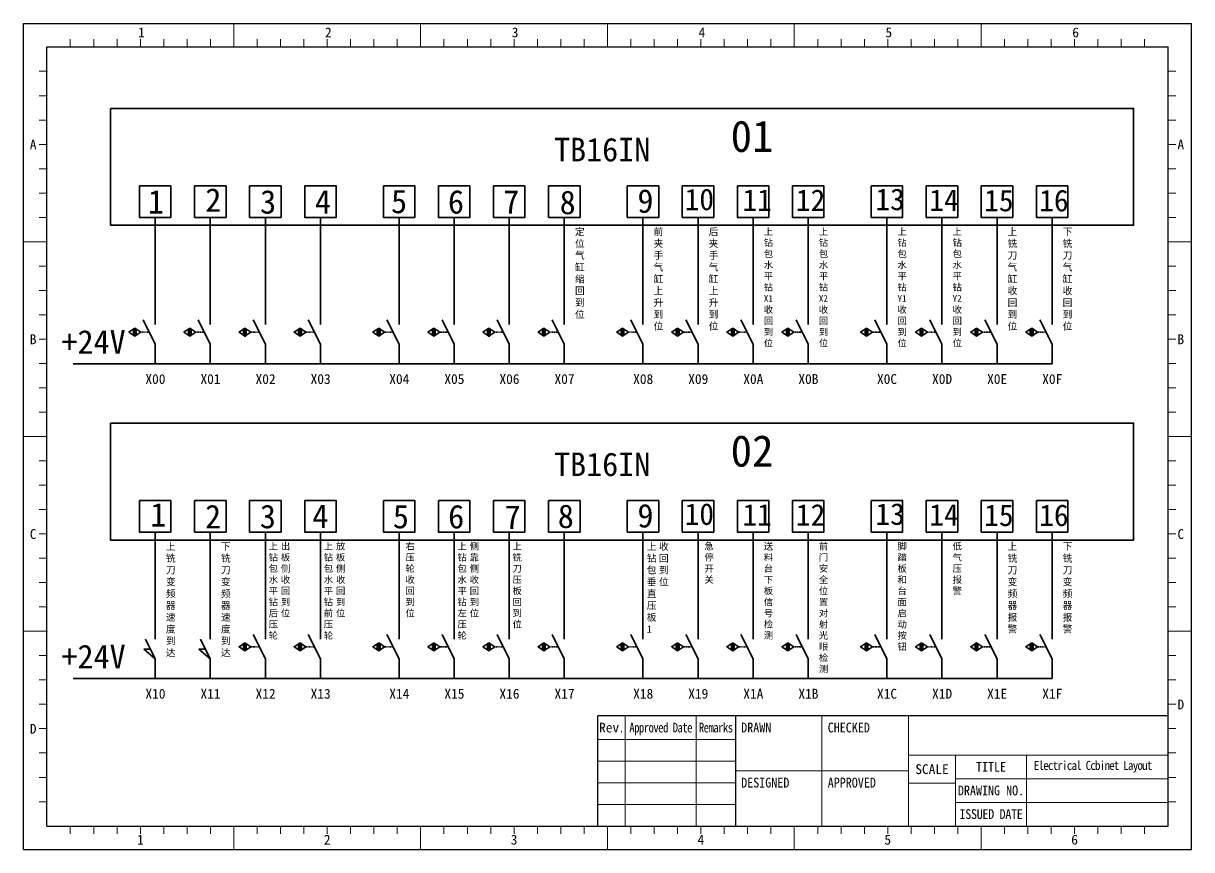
# Model space of a CAD drawing. Header units: millimetres. Extents: x 26 to 3546, y -73 to 3113.
# Drawn here: x 3246.4 to 3543.4, y 1305.8 to 1515.8 of the extents above; entities that cross this region are included whole.
import ezdxf

# ---------------------------------------------------------------- set-up
doc = ezdxf.new("R2010")
doc.units = ezdxf.units.MM
doc.header["$PDSIZE"] = -5
doc.linetypes.add('DOT2', pattern=[0.125, 0, -0.125])
doc.layers.get('0').update_dxf_attribs({"lineweight": 35})
doc.layers.add('图框', color=7, linetype='Continuous', lineweight=30)
doc.layers.add('细实线层', color=7, linetype='Continuous', lineweight=18)
doc.styles.add('GG', font='')
doc.styles.add('SLDTEXTSTYLE0', font='', dxfattribs={"width": 0.7})
doc.styles.add('样式 1', font='')
doc.styles.get('GG').set_extended_font_data('宋体')
doc.styles.get('SLDTEXTSTYLE0').set_extended_font_data('宋体')
doc.styles.get('样式 1').set_extended_font_data('宋体')

msp = doc.modelspace()

# ---------------------------------------------------------------- linework, layer by layer
at = {"color": 0}
for p, q in [((3279.89, 1466.47), (3279.89, 1439.24)), ((3293.89, 1466.47), (3293.89, 1439.24)), ((3307.89, 1466.47), (3307.89, 1439.24)), ((3321.89, 1466.47), (3321.89, 1439.24)), ((3341.89, 1466.47), (3341.89, 1439.24)), ((3355.89, 1466.47), (3355.89, 1439.24)), ((3369.89, 1466.47), (3369.89, 1439.24)), ((3383.89, 1466.47), (3383.89, 1439.24)), ((3403.89, 1466.47), (3403.89, 1439.24)), ((3417.89, 1466.47), (3417.89, 1439.24)), ((3431.89, 1466.47), (3431.89, 1439.24)), ((3445.89, 1466.47), (3445.89, 1439.24)), ((3465.89, 1466.47), (3465.89, 1439.24)), ((3479.89, 1466.47), (3479.89, 1439.24)), ((3493.89, 1466.47), (3493.89, 1439.24)), ((3507.89, 1466.47), (3507.89, 1439.24)), ((3274.35, 1438.09), (3274.35, 1436.56)), ((3274.7, 1437.32), (3274.7, 1438.32)), ((3275.05, 1438.09), (3275.05, 1436.56)), ((3279.89, 1434.24), (3276.8, 1440.42)), ((3288.35, 1438.09), (3288.35, 1436.56)), ((3288.7, 1437.32), (3288.7, 1438.32)), ((3289.05, 1438.09), (3289.05, 1436.56)), ((3293.89, 1434.24), (3290.8, 1440.42)), ((3302.35, 1438.09), (3302.35, 1436.56)), ((3302.7, 1437.32), (3302.7, 1438.32)), ((3303.05, 1438.09), (3303.05, 1436.56)), ((3307.89, 1434.24), (3304.8, 1440.42)), ((3316.35, 1438.09), (3316.35, 1436.56)), ((3316.7, 1437.32), (3316.7, 1438.32)), ((3317.05, 1438.09), (3317.05, 1436.56)), ((3321.89, 1434.24), (3318.8, 1440.42)), ((3336.35, 1438.09), (3336.35, 1436.56)), ((3336.7, 1437.32), (3336.7, 1438.32)), ((3337.05, 1438.09), (3337.05, 1436.56)), ((3341.89, 1434.24), (3338.8, 1440.42)), ((3350.35, 1438.09), (3350.35, 1436.56)), ((3350.7, 1437.32), (3350.7, 1438.32)), ((3351.05, 1438.09), (3351.05, 1436.56)), ((3355.89, 1434.24), (3352.8, 1440.42)), ((3364.35, 1438.09), (3364.35, 1436.56)), ((3364.7, 1437.32), (3364.7, 1438.32)), ((3365.05, 1438.09), (3365.05, 1436.56)), ((3369.89, 1434.24), (3366.8, 1440.42)), ((3378.35, 1438.09), (3378.35, 1436.56)), ((3378.7, 1437.32), (3378.7, 1438.32)), ((3379.05, 1438.09), (3379.05, 1436.56)), ((3383.89, 1434.24), (3380.8, 1440.42)), ((3398.35, 1438.09), (3398.35, 1436.56)), ((3398.7, 1437.32), (3398.7, 1438.32)), ((3399.05, 1438.09), (3399.05, 1436.56)), ((3403.89, 1434.24), (3400.8, 1440.42)), ((3412.35, 1438.09), (3412.35, 1436.56)), ((3412.7, 1437.32), (3412.7, 1438.32)), ((3413.05, 1438.09), (3413.05, 1436.56)), ((3417.89, 1434.24), (3414.8, 1440.42)), ((3426.35, 1438.09), (3426.35, 1436.56)), ((3426.7, 1437.32), (3426.7, 1438.32)), ((3427.05, 1438.09), (3427.05, 1436.56)), ((3431.89, 1434.24), (3428.8, 1440.42)), ((3440.35, 1438.09), (3440.35, 1436.56)), ((3440.7, 1437.32), (3440.7, 1438.32)), ((3441.05, 1438.09), (3441.05, 1436.56)), ((3445.89, 1434.24), (3442.8, 1440.42)), ((3460.35, 1438.09), (3460.35, 1436.56)), ((3460.7, 1437.32), (3460.7, 1438.32)), ((3461.05, 1438.09), (3461.05, 1436.56)), ((3465.89, 1434.24), (3462.8, 1440.42)), ((3474.35, 1438.09), (3474.35, 1436.56)), ((3474.7, 1437.32), (3474.7, 1438.32)), ((3475.05, 1438.09), (3475.05, 1436.56)), ((3479.89, 1434.24), (3476.8, 1440.42)), ((3488.35, 1438.09), (3488.35, 1436.56)), ((3488.7, 1437.32), (3488.7, 1438.32)), ((3489.05, 1438.09), (3489.05, 1436.56)), ((3493.89, 1434.24), (3490.8, 1440.42)), ((3502.35, 1438.09), (3502.35, 1436.56)), ((3502.7, 1437.32), (3502.7, 1438.32)), ((3503.05, 1438.09), (3503.05, 1436.56)), ((3507.89, 1434.24), (3504.8, 1440.42)), ((3274.7, 1437.32), (3274.7, 1436.32)), ((3288.7, 1437.32), (3288.7, 1436.32)), ((3302.7, 1437.32), (3302.7, 1436.32)), ((3302.76, 1436.09), (3302.76, 1437.09)), ((3316.7, 1437.32), (3316.7, 1436.32)), ((3336.7, 1437.32), (3336.7, 1436.32)), ((3350.7, 1437.32), (3350.7, 1436.32)), ((3364.7, 1437.32), (3364.7, 1436.32)), ((3364.76, 1436.09), (3364.76, 1437.09)), ((3378.7, 1437.32), (3378.7, 1436.32)), ((3398.7, 1437.32), (3398.7, 1436.32)), ((3412.7, 1437.32), (3412.7, 1436.32)), ((3426.7, 1437.32), (3426.7, 1436.32)), ((3440.7, 1437.32), (3440.7, 1436.32)), ((3460.7, 1437.32), (3460.7, 1436.32)), ((3474.7, 1437.32), (3474.7, 1436.32)), ((3488.7, 1437.32), (3488.7, 1436.32)), ((3502.7, 1437.32), (3502.7, 1436.32)), ((3279.89, 1434.24), (3279.89, 1429.24)), ((3293.89, 1434.24), (3293.89, 1429.24)), ((3307.89, 1434.24), (3307.89, 1429.24)), ((3321.89, 1434.24), (3321.89, 1429.24)), ((3341.89, 1434.24), (3341.89, 1429.24)), ((3355.89, 1434.24), (3355.89, 1429.24)), ((3369.89, 1434.24), (3369.89, 1429.24)), ((3383.89, 1434.24), (3383.89, 1429.24)), ((3403.89, 1434.24), (3403.89, 1429.24)), ((3417.89, 1434.24), (3417.89, 1429.24)), ((3431.89, 1434.24), (3431.89, 1429.24)), ((3445.89, 1434.24), (3445.89, 1429.24)), ((3465.89, 1434.24), (3465.89, 1429.24)), ((3479.89, 1434.24), (3479.89, 1429.24)), ((3493.89, 1434.24), (3493.89, 1429.24)), ((3507.89, 1434.24), (3507.89, 1429.24)), ((3507.89, 1429.24), (3259.03, 1429.24)), ((3279.89, 1386.48), (3279.89, 1359.26)), ((3293.89, 1386.48), (3293.89, 1359.26)), ((3307.89, 1386.48), (3307.89, 1359.26)), ((3321.89, 1386.48), (3321.89, 1359.26)), ((3341.89, 1386.48), (3341.89, 1359.26)), ((3355.89, 1386.48), (3355.89, 1359.26)), ((3369.89, 1386.48), (3369.89, 1359.26)), ((3383.89, 1386.48), (3383.89, 1359.26)), ((3403.89, 1386.48), (3403.89, 1359.26)), ((3417.89, 1386.48), (3417.89, 1359.26)), ((3431.89, 1386.48), (3431.89, 1359.26)), ((3445.89, 1386.48), (3445.89, 1359.26)), ((3465.89, 1386.48), (3465.89, 1359.26)), ((3479.89, 1386.48), (3479.89, 1359.26)), ((3493.89, 1386.48), (3493.89, 1359.26)), ((3507.89, 1386.48), (3507.89, 1359.26)), ((3307.89, 1354.26), (3304.8, 1360.44)), ((3321.89, 1354.26), (3318.8, 1360.44)), ((3341.89, 1354.26), (3338.8, 1360.44)), ((3355.89, 1354.26), (3352.8, 1360.44)), ((3369.89, 1354.26), (3366.8, 1360.44)), ((3383.89, 1354.26), (3380.8, 1360.44)), ((3403.89, 1354.26), (3400.8, 1360.44)), ((3417.89, 1354.26), (3414.8, 1360.44)), ((3431.89, 1354.26), (3428.8, 1360.44)), ((3445.89, 1354.26), (3442.8, 1360.44)), ((3465.89, 1354.26), (3462.8, 1360.44)), ((3479.89, 1354.26), (3476.8, 1360.44)), ((3493.89, 1354.26), (3490.8, 1360.44)), ((3507.89, 1354.26), (3504.8, 1360.44)), ((3279.89, 1354.26), (3277.39, 1359.26)), ((3293.89, 1354.26), (3291.39, 1359.26)), ((3302.35, 1358.11), (3302.35, 1356.57)), ((3302.7, 1357.34), (3302.7, 1358.34)), ((3302.7, 1357.34), (3302.7, 1356.34)), ((3303.05, 1358.11), (3303.05, 1356.57)), ((3316.35, 1358.11), (3316.35, 1356.57)), ((3316.7, 1357.34), (3316.7, 1358.34)), ((3316.7, 1357.34), (3316.7, 1356.34)), ((3317.05, 1358.11), (3317.05, 1356.57)), ((3336.35, 1358.11), (3336.35, 1356.57)), ((3336.7, 1357.34), (3336.7, 1358.34)), ((3336.7, 1357.34), (3336.7, 1356.34)), ((3337.05, 1358.11), (3337.05, 1356.57)), ((3350.35, 1358.11), (3350.35, 1356.57)), ((3350.7, 1357.34), (3350.7, 1358.34)), ((3350.7, 1357.34), (3350.7, 1356.34)), ((3351.05, 1358.11), (3351.05, 1356.57)), ((3364.35, 1358.11), (3364.35, 1356.57)), ((3364.7, 1357.34), (3364.7, 1358.34)), ((3364.7, 1357.34), (3364.7, 1356.34)), ((3365.05, 1358.11), (3365.05, 1356.57)), ((3378.35, 1358.11), (3378.35, 1356.57)), ((3378.7, 1357.34), (3378.7, 1358.34)), ((3378.7, 1357.34), (3378.7, 1356.34)), ((3379.05, 1358.11), (3379.05, 1356.57)), ((3398.35, 1358.11), (3398.35, 1356.57)), ((3398.7, 1357.34), (3398.7, 1358.34)), ((3398.7, 1357.34), (3398.7, 1356.34)), ((3399.05, 1358.11), (3399.05, 1356.57)), ((3412.35, 1358.11), (3412.35, 1356.57)), ((3412.7, 1357.34), (3412.7, 1358.34)), ((3412.7, 1357.34), (3412.7, 1356.34)), ((3413.05, 1358.11), (3413.05, 1356.57)), ((3426.35, 1358.11), (3426.35, 1356.57)), ((3426.7, 1357.34), (3426.7, 1358.34)), ((3426.7, 1357.34), (3426.7, 1356.34)), ((3427.05, 1358.11), (3427.05, 1356.57)), ((3440.35, 1358.11), (3440.35, 1356.57)), ((3440.7, 1357.34), (3440.7, 1358.34)), ((3440.7, 1357.34), (3440.7, 1356.34)), ((3441.05, 1358.11), (3441.05, 1356.57)), ((3460.35, 1358.11), (3460.35, 1356.57)), ((3460.7, 1357.34), (3460.7, 1358.34)), ((3460.7, 1357.34), (3460.7, 1356.34)), ((3461.05, 1358.11), (3461.05, 1356.57)), ((3474.35, 1358.11), (3474.35, 1356.57)), ((3474.7, 1357.34), (3474.7, 1358.34)), ((3474.7, 1357.34), (3474.7, 1356.34)), ((3475.05, 1358.11), (3475.05, 1356.57)), ((3488.35, 1358.11), (3488.35, 1356.57)), ((3488.7, 1357.34), (3488.7, 1358.34)), ((3488.7, 1357.34), (3488.7, 1356.34)), ((3489.05, 1358.11), (3489.05, 1356.57)), ((3502.35, 1358.11), (3502.35, 1356.57)), ((3502.7, 1357.34), (3502.7, 1358.34)), ((3502.7, 1357.34), (3502.7, 1356.34)), ((3503.05, 1358.11), (3503.05, 1356.57)), ((3278.64, 1356.76), (3277, 1356.76)), ((3277, 1356.76), (3279.89, 1354.26)), ((3292.64, 1356.76), (3291, 1356.76)), ((3291, 1356.76), (3293.89, 1354.26)), ((3279.89, 1354.26), (3279.89, 1349.26)), ((3293.89, 1354.26), (3293.89, 1349.26)), ((3307.89, 1354.26), (3307.89, 1349.26)), ((3321.89, 1354.26), (3321.89, 1349.26)), ((3341.89, 1354.26), (3341.89, 1349.26)), ((3355.89, 1354.26), (3355.89, 1349.26)), ((3369.89, 1354.26), (3369.89, 1349.26)), ((3383.89, 1354.26), (3383.89, 1349.26)), ((3403.89, 1354.26), (3403.89, 1349.26)), ((3417.89, 1354.26), (3417.89, 1349.26)), ((3431.89, 1354.26), (3431.89, 1349.26)), ((3445.89, 1354.26), (3445.89, 1349.26)), ((3465.89, 1354.26), (3465.89, 1349.26)), ((3479.89, 1354.26), (3479.89, 1349.26)), ((3493.89, 1354.26), (3493.89, 1349.26)), ((3507.89, 1354.26), (3507.89, 1349.26)), ((3507.89, 1349.26), (3259.03, 1349.26))]:
    msp.add_line(p, q, dxfattribs=at)
at = {"color": 0, "linetype": 'DOT2'}
for p, q in [((3278.35, 1437.33), (3276.2, 1437.32)), ((3292.35, 1437.33), (3290.2, 1437.32)), ((3306.35, 1437.33), (3304.2, 1437.32)), ((3320.35, 1437.33), (3318.2, 1437.32)), ((3340.35, 1437.33), (3338.2, 1437.32)), ((3354.35, 1437.33), (3352.2, 1437.32)), ((3368.35, 1437.33), (3366.2, 1437.32)), ((3382.35, 1437.33), (3380.2, 1437.32)), ((3402.35, 1437.33), (3400.2, 1437.32)), ((3416.35, 1437.33), (3414.2, 1437.32)), ((3430.35, 1437.33), (3428.2, 1437.32)), ((3444.35, 1437.33), (3442.2, 1437.32)), ((3464.34, 1437.33), (3462.2, 1437.32)), ((3478.34, 1437.33), (3476.2, 1437.32)), ((3492.34, 1437.33), (3490.2, 1437.32)), ((3506.34, 1437.33), (3504.2, 1437.32)), ((3306.35, 1357.35), (3304.2, 1357.34)), ((3320.35, 1357.35), (3318.2, 1357.34)), ((3340.35, 1357.35), (3338.2, 1357.34)), ((3354.35, 1357.35), (3352.2, 1357.34)), ((3368.35, 1357.35), (3366.2, 1357.34)), ((3382.35, 1357.35), (3380.2, 1357.34)), ((3402.35, 1357.35), (3400.2, 1357.34)), ((3416.35, 1357.35), (3414.2, 1357.34)), ((3430.35, 1357.35), (3428.2, 1357.34)), ((3444.35, 1357.35), (3442.2, 1357.34)), ((3464.34, 1357.35), (3462.2, 1357.34)), ((3478.34, 1357.35), (3476.2, 1357.34)), ((3492.34, 1357.35), (3490.2, 1357.34)), ((3506.34, 1357.35), (3504.2, 1357.34))]:
    msp.add_line(p, q, dxfattribs=at)
at = {"color": 0}
for points in [[(3268.54, 1494.16), (3528.63, 1494.16), (3528.63, 1464.46), (3268.54, 1464.46)], [(3275.89, 1474.47), (3283.89, 1474.47), (3283.89, 1466.47), (3275.89, 1466.47)], [(3289.89, 1474.47), (3297.89, 1474.47), (3297.89, 1466.47), (3289.89, 1466.47)], [(3303.89, 1474.47), (3311.89, 1474.47), (3311.89, 1466.47), (3303.89, 1466.47)], [(3317.89, 1474.47), (3325.89, 1474.47), (3325.89, 1466.47), (3317.89, 1466.47)], [(3337.89, 1474.47), (3345.89, 1474.47), (3345.89, 1466.47), (3337.89, 1466.47)], [(3351.89, 1474.47), (3359.89, 1474.47), (3359.89, 1466.47), (3351.89, 1466.47)], [(3365.89, 1474.47), (3373.89, 1474.47), (3373.89, 1466.47), (3365.89, 1466.47)], [(3379.89, 1474.47), (3387.89, 1474.47), (3387.89, 1466.47), (3379.89, 1466.47)], [(3399.89, 1474.47), (3407.89, 1474.47), (3407.89, 1466.47), (3399.89, 1466.47)], [(3413.89, 1474.47), (3421.89, 1474.47), (3421.89, 1466.47), (3413.89, 1466.47)], [(3427.89, 1474.47), (3435.89, 1474.47), (3435.89, 1466.47), (3427.89, 1466.47)], [(3441.89, 1474.47), (3449.89, 1474.47), (3449.89, 1466.47), (3441.89, 1466.47)], [(3461.89, 1474.47), (3469.89, 1474.47), (3469.89, 1466.47), (3461.89, 1466.47)], [(3475.89, 1474.47), (3483.89, 1474.47), (3483.89, 1466.47), (3475.89, 1466.47)], [(3489.89, 1474.47), (3497.89, 1474.47), (3497.89, 1466.47), (3489.89, 1466.47)], [(3503.89, 1474.47), (3511.89, 1474.47), (3511.89, 1466.47), (3503.89, 1466.47)], [(3268.54, 1414.18), (3528.63, 1414.18), (3528.63, 1384.48), (3268.54, 1384.48)], [(3275.89, 1394.48), (3283.89, 1394.48), (3283.89, 1386.48), (3275.89, 1386.48)], [(3289.89, 1394.48), (3297.89, 1394.48), (3297.89, 1386.48), (3289.89, 1386.48)], [(3303.89, 1394.48), (3311.89, 1394.48), (3311.89, 1386.48), (3303.89, 1386.48)], [(3317.89, 1394.48), (3325.89, 1394.48), (3325.89, 1386.48), (3317.89, 1386.48)], [(3337.89, 1394.48), (3345.89, 1394.48), (3345.89, 1386.48), (3337.89, 1386.48)], [(3351.89, 1394.48), (3359.89, 1394.48), (3359.89, 1386.48), (3351.89, 1386.48)], [(3365.89, 1394.48), (3373.89, 1394.48), (3373.89, 1386.48), (3365.89, 1386.48)], [(3379.89, 1394.48), (3387.89, 1394.48), (3387.89, 1386.48), (3379.89, 1386.48)], [(3399.89, 1394.48), (3407.89, 1394.48), (3407.89, 1386.48), (3399.89, 1386.48)], [(3413.89, 1394.48), (3421.89, 1394.48), (3421.89, 1386.48), (3413.89, 1386.48)], [(3427.89, 1394.48), (3435.89, 1394.48), (3435.89, 1386.48), (3427.89, 1386.48)], [(3441.89, 1394.48), (3449.89, 1394.48), (3449.89, 1386.48), (3441.89, 1386.48)], [(3461.89, 1394.48), (3469.89, 1394.48), (3469.89, 1386.48), (3461.89, 1386.48)], [(3475.89, 1394.48), (3483.89, 1394.48), (3483.89, 1386.48), (3475.89, 1386.48)], [(3489.89, 1394.48), (3497.89, 1394.48), (3497.89, 1386.48), (3489.89, 1386.48)], [(3503.89, 1394.48), (3511.89, 1394.48), (3511.89, 1386.48), (3503.89, 1386.48)]]:
    msp.add_lwpolyline(points, close=True, dxfattribs=at)
for points in [[(3274.7, 1438.32), (3273.2, 1437.32), (3274.7, 1436.32), (3276.2, 1437.32), (3274.7, 1438.32)], [(3288.7, 1438.32), (3287.2, 1437.32), (3288.7, 1436.32), (3290.2, 1437.32), (3288.7, 1438.32)], [(3302.7, 1438.32), (3301.2, 1437.32), (3302.7, 1436.32), (3304.2, 1437.32), (3302.7, 1438.32)], [(3316.7, 1438.32), (3315.2, 1437.32), (3316.7, 1436.32), (3318.2, 1437.32), (3316.7, 1438.32)], [(3336.7, 1438.32), (3335.2, 1437.32), (3336.7, 1436.32), (3338.2, 1437.32), (3336.7, 1438.32)], [(3350.7, 1438.32), (3349.2, 1437.32), (3350.7, 1436.32), (3352.2, 1437.32), (3350.7, 1438.32)], [(3364.7, 1438.32), (3363.2, 1437.32), (3364.7, 1436.32), (3366.2, 1437.32), (3364.7, 1438.32)], [(3378.7, 1438.32), (3377.2, 1437.32), (3378.7, 1436.32), (3380.2, 1437.32), (3378.7, 1438.32)], [(3398.7, 1438.32), (3397.2, 1437.32), (3398.7, 1436.32), (3400.2, 1437.32), (3398.7, 1438.32)], [(3412.7, 1438.32), (3411.2, 1437.32), (3412.7, 1436.32), (3414.2, 1437.32), (3412.7, 1438.32)], [(3426.7, 1438.32), (3425.2, 1437.32), (3426.7, 1436.32), (3428.2, 1437.32), (3426.7, 1438.32)], [(3440.7, 1438.32), (3439.2, 1437.32), (3440.7, 1436.32), (3442.2, 1437.32), (3440.7, 1438.32)], [(3460.7, 1438.32), (3459.2, 1437.32), (3460.7, 1436.32), (3462.2, 1437.32), (3460.7, 1438.32)], [(3474.7, 1438.32), (3473.2, 1437.32), (3474.7, 1436.32), (3476.2, 1437.32), (3474.7, 1438.32)], [(3488.7, 1438.32), (3487.2, 1437.32), (3488.7, 1436.32), (3490.2, 1437.32), (3488.7, 1438.32)], [(3502.7, 1438.32), (3501.2, 1437.32), (3502.7, 1436.32), (3504.2, 1437.32), (3502.7, 1438.32)], [(3302.7, 1358.34), (3301.2, 1357.34), (3302.7, 1356.34), (3304.2, 1357.34), (3302.7, 1358.34)], [(3316.7, 1358.34), (3315.2, 1357.34), (3316.7, 1356.34), (3318.2, 1357.34), (3316.7, 1358.34)], [(3336.7, 1358.34), (3335.2, 1357.34), (3336.7, 1356.34), (3338.2, 1357.34), (3336.7, 1358.34)], [(3350.7, 1358.34), (3349.2, 1357.34), (3350.7, 1356.34), (3352.2, 1357.34), (3350.7, 1358.34)], [(3364.7, 1358.34), (3363.2, 1357.34), (3364.7, 1356.34), (3366.2, 1357.34), (3364.7, 1358.34)], [(3378.7, 1358.34), (3377.2, 1357.34), (3378.7, 1356.34), (3380.2, 1357.34), (3378.7, 1358.34)], [(3398.7, 1358.34), (3397.2, 1357.34), (3398.7, 1356.34), (3400.2, 1357.34), (3398.7, 1358.34)], [(3412.7, 1358.34), (3411.2, 1357.34), (3412.7, 1356.34), (3414.2, 1357.34), (3412.7, 1358.34)], [(3426.7, 1358.34), (3425.2, 1357.34), (3426.7, 1356.34), (3428.2, 1357.34), (3426.7, 1358.34)], [(3440.7, 1358.34), (3439.2, 1357.34), (3440.7, 1356.34), (3442.2, 1357.34), (3440.7, 1358.34)], [(3460.7, 1358.34), (3459.2, 1357.34), (3460.7, 1356.34), (3462.2, 1357.34), (3460.7, 1358.34)], [(3474.7, 1358.34), (3473.2, 1357.34), (3474.7, 1356.34), (3476.2, 1357.34), (3474.7, 1358.34)], [(3488.7, 1358.34), (3487.2, 1357.34), (3488.7, 1356.34), (3490.2, 1357.34), (3488.7, 1358.34)], [(3502.7, 1358.34), (3501.2, 1357.34), (3502.7, 1356.34), (3504.2, 1357.34), (3502.7, 1358.34)]]:
    msp.add_lwpolyline(points, dxfattribs=at)
at = {"layer": '图框', "color": 0}
for p, q in [((3246.37, 1305.79), (3246.37, 1515.79)), ((3246.37, 1515.79), (3543.37, 1515.79)), ((3543.36, 1305.79), (3543.36, 1515.79)), ((3543.37, 1305.79), (3543.37, 1515.79)), ((3252.37, 1311.79), (3252.37, 1509.79)), ((3252.37, 1509.79), (3537.36, 1509.79)), ((3537.37, 1311.79), (3537.36, 1509.79)), ((3537.36, 1311.79), (3537.36, 1509.79)), ((3537.37, 1339.79), (3392.37, 1339.79)), ((3392.37, 1311.79), (3392.37, 1339.79)), ((3427.37, 1339.79), (3427.37, 1311.79)), ((3252.37, 1311.79), (3537.37, 1311.79)), ((3246.37, 1305.79), (3543.37, 1305.79))]:
    msp.add_line(p, q, dxfattribs=at)
at = {"layer": '图框', "color": 0, "lineweight": 15}
for p, q in [((3399.37, 1339.79), (3399.37, 1311.79)), ((3417.37, 1339.79), (3417.37, 1311.79)), ((3449.37, 1339.79), (3449.37, 1311.79)), ((3471.37, 1339.79), (3471.37, 1311.79)), ((3392.37, 1333.79), (3427.37, 1333.79)), ((3392.37, 1328.29), (3427.37, 1328.29)), ((3471.37, 1329.79), (3537.37, 1329.79)), ((3483.37, 1329.79), (3483.37, 1311.79)), ((3501.37, 1329.79), (3501.37, 1311.79)), ((3427.37, 1325.79), (3471.37, 1325.79)), ((3392.37, 1322.79), (3427.37, 1322.79)), ((3471.37, 1322.64), (3483.37, 1322.64)), ((3483.37, 1323.79), (3537.37, 1323.79)), ((3392.37, 1317.29), (3427.37, 1317.29)), ((3483.37, 1317.79), (3537.37, 1317.79)), ((3537.37, 1311.79), (3392.37, 1311.79))]:
    msp.add_line(p, q, dxfattribs=at)
at = {"layer": '细实线层', "color": 0}
for p, q in [((3299.86, 1509.79), (3299.86, 1515.79)), ((3347.36, 1509.79), (3347.36, 1515.79)), ((3394.86, 1509.79), (3394.86, 1515.79)), ((3442.36, 1509.79), (3442.36, 1515.79)), ((3489.86, 1509.79), (3489.86, 1515.79)), ((3258.3, 1509.79), (3258.3, 1511.79)), ((3264.24, 1509.79), (3264.24, 1511.79)), ((3270.18, 1509.79), (3270.18, 1511.79)), ((3276.12, 1509.79), (3276.12, 1511.79)), ((3282.05, 1509.79), (3282.05, 1511.79)), ((3287.99, 1509.79), (3287.99, 1511.79)), ((3293.93, 1509.79), (3293.93, 1511.79)), ((3305.8, 1509.79), (3305.8, 1511.79)), ((3311.74, 1509.79), (3311.74, 1511.79)), ((3317.68, 1509.79), (3317.68, 1511.79)), ((3323.61, 1509.79), (3323.61, 1511.79)), ((3323.61, 1509.79), (3323.61, 1511.79)), ((3329.55, 1509.79), (3329.55, 1511.79)), ((3335.49, 1509.79), (3335.49, 1511.79)), ((3341.43, 1509.79), (3341.43, 1511.79)), ((3353.3, 1509.79), (3353.3, 1511.79)), ((3359.24, 1509.79), (3359.24, 1511.79)), ((3365.17, 1509.79), (3365.17, 1511.79)), ((3371.11, 1509.79), (3371.11, 1511.79)), ((3377.05, 1509.79), (3377.05, 1511.79)), ((3382.99, 1509.79), (3382.99, 1511.79)), ((3388.92, 1509.79), (3388.92, 1511.79)), ((3388.92, 1509.79), (3388.92, 1511.79)), ((3400.8, 1509.79), (3400.8, 1511.79)), ((3406.74, 1509.79), (3406.74, 1511.79)), ((3412.67, 1509.79), (3412.67, 1511.79)), ((3418.61, 1509.79), (3418.61, 1511.79)), ((3424.55, 1509.79), (3424.55, 1511.79)), ((3430.48, 1509.79), (3430.48, 1511.79)), ((3436.42, 1509.79), (3436.42, 1511.79)), ((3448.3, 1509.79), (3448.3, 1511.79)), ((3454.23, 1509.79), (3454.23, 1511.79)), ((3454.23, 1509.79), (3454.23, 1511.79)), ((3460.17, 1509.79), (3460.17, 1511.79)), ((3466.11, 1509.79), (3466.11, 1511.79)), ((3472.05, 1509.79), (3472.05, 1511.79)), ((3477.98, 1509.79), (3477.98, 1511.79)), ((3483.92, 1509.79), (3483.92, 1511.79)), ((3495.79, 1509.79), (3495.79, 1511.79)), ((3501.73, 1509.79), (3501.73, 1511.79)), ((3507.67, 1509.79), (3507.67, 1511.79)), ((3513.61, 1509.79), (3513.61, 1511.79)), ((3519.54, 1509.79), (3519.54, 1511.79)), ((3519.54, 1509.79), (3519.54, 1511.79)), ((3525.48, 1509.79), (3525.48, 1511.79)), ((3531.42, 1509.79), (3531.42, 1511.79)), ((3252.37, 1503.6), (3250.37, 1503.6)), ((3537.36, 1503.6), (3539.36, 1503.6)), ((3252.37, 1497.41), (3250.37, 1497.41)), ((3537.36, 1497.41), (3539.36, 1497.41)), ((3252.37, 1491.22), (3250.37, 1491.22)), ((3537.36, 1491.22), (3539.36, 1491.22)), ((3252.37, 1485.04), (3250.37, 1485.04)), ((3252.37, 1485.04), (3250.37, 1485.04)), ((3537.36, 1485.04), (3539.36, 1485.04)), ((3537.36, 1485.04), (3539.36, 1485.04)), ((3252.37, 1478.85), (3250.37, 1478.85)), ((3537.36, 1478.85), (3539.36, 1478.85)), ((3252.37, 1472.66), (3250.37, 1472.66)), ((3537.36, 1472.66), (3539.36, 1472.66)), ((3252.37, 1466.47), (3250.37, 1466.47)), ((3537.36, 1466.47), (3539.36, 1466.47)), ((3252.37, 1460.29), (3246.37, 1460.29)), ((3537.36, 1460.29), (3543.36, 1460.29)), ((3252.37, 1454.1), (3250.37, 1454.1)), ((3537.36, 1454.1), (3539.36, 1454.1)), ((3252.37, 1447.91), (3250.37, 1447.91)), ((3537.36, 1447.91), (3539.36, 1447.91)), ((3252.37, 1441.72), (3250.37, 1441.72)), ((3537.36, 1441.72), (3539.36, 1441.72)), ((3252.37, 1435.54), (3250.37, 1435.54)), ((3537.36, 1435.54), (3539.36, 1435.54)), ((3252.37, 1429.35), (3250.37, 1429.35)), ((3252.37, 1429.35), (3250.37, 1429.35)), ((3537.36, 1429.35), (3539.36, 1429.35)), ((3537.36, 1429.35), (3539.36, 1429.35)), ((3252.37, 1423.16), (3250.37, 1423.16)), ((3537.36, 1423.16), (3539.36, 1423.16)), ((3252.37, 1416.97), (3250.37, 1416.97)), ((3537.36, 1416.97), (3539.36, 1416.97)), ((3252.37, 1410.79), (3246.37, 1410.79)), ((3537.36, 1410.79), (3543.36, 1410.79)), ((3252.37, 1404.6), (3250.37, 1404.6)), ((3537.36, 1404.6), (3539.36, 1404.6)), ((3252.37, 1398.41), (3250.37, 1398.41)), ((3537.36, 1398.41), (3539.36, 1398.41)), ((3252.37, 1392.22), (3250.37, 1392.22)), ((3537.36, 1392.22), (3539.36, 1392.22)), ((3252.37, 1386.04), (3250.37, 1386.04)), ((3537.36, 1386.04), (3539.36, 1386.04)), ((3252.37, 1379.85), (3250.37, 1379.85)), ((3537.36, 1379.85), (3539.36, 1379.85)), ((3252.37, 1373.66), (3250.37, 1373.66)), ((3252.37, 1373.66), (3250.37, 1373.66)), ((3537.36, 1373.66), (3539.36, 1373.66)), ((3537.36, 1373.66), (3539.36, 1373.66)), ((3252.37, 1367.47), (3250.37, 1367.47)), ((3537.36, 1367.47), (3539.36, 1367.47)), ((3252.37, 1361.29), (3246.37, 1361.29)), ((3537.36, 1361.29), (3543.36, 1361.29)), ((3252.37, 1355.1), (3250.37, 1355.1)), ((3537.36, 1355.1), (3539.36, 1355.1)), ((3252.37, 1348.91), (3250.37, 1348.91)), ((3537.36, 1348.91), (3539.36, 1348.91)), ((3252.37, 1342.72), (3250.37, 1342.72)), ((3537.36, 1342.72), (3539.36, 1342.72)), ((3252.37, 1336.54), (3250.37, 1336.54)), ((3537.36, 1336.54), (3539.36, 1336.54)), ((3252.37, 1330.35), (3250.37, 1330.35)), ((3537.36, 1330.35), (3539.36, 1330.35)), ((3252.37, 1324.16), (3250.37, 1324.16)), ((3537.36, 1324.16), (3539.36, 1324.16)), ((3252.37, 1317.97), (3250.37, 1317.97)), ((3537.36, 1317.97), (3539.36, 1317.97)), ((3258.3, 1311.79), (3258.3, 1309.79)), ((3264.24, 1311.79), (3264.24, 1309.79)), ((3270.18, 1311.79), (3270.18, 1309.79)), ((3276.12, 1311.79), (3276.12, 1309.79)), ((3282.05, 1311.79), (3282.05, 1309.79)), ((3287.99, 1311.79), (3287.99, 1309.79)), ((3293.93, 1311.79), (3293.93, 1309.79)), ((3299.86, 1311.79), (3299.86, 1305.79)), ((3305.8, 1311.79), (3305.8, 1309.79)), ((3311.74, 1311.79), (3311.74, 1309.79)), ((3317.68, 1311.79), (3317.68, 1309.79)), ((3323.61, 1311.79), (3323.61, 1309.79)), ((3323.61, 1311.79), (3323.61, 1309.79)), ((3329.55, 1311.79), (3329.55, 1309.79)), ((3335.49, 1311.79), (3335.49, 1309.79)), ((3341.43, 1311.79), (3341.43, 1309.79)), ((3347.36, 1311.79), (3347.36, 1305.79)), ((3353.3, 1311.79), (3353.3, 1309.79)), ((3359.24, 1311.79), (3359.24, 1309.79)), ((3365.17, 1311.79), (3365.17, 1309.79)), ((3371.11, 1311.79), (3371.11, 1309.79)), ((3377.05, 1311.79), (3377.05, 1309.79)), ((3382.99, 1311.79), (3382.99, 1309.79)), ((3388.92, 1311.79), (3388.92, 1309.79)), ((3388.92, 1311.79), (3388.92, 1309.79)), ((3394.86, 1311.79), (3394.86, 1305.79)), ((3400.8, 1311.79), (3400.8, 1309.79)), ((3406.74, 1311.79), (3406.74, 1309.79)), ((3412.67, 1311.79), (3412.67, 1309.79)), ((3418.61, 1311.79), (3418.61, 1309.79)), ((3424.55, 1311.79), (3424.55, 1309.79)), ((3430.48, 1311.79), (3430.48, 1309.79)), ((3436.42, 1311.79), (3436.42, 1309.79)), ((3442.36, 1311.79), (3442.36, 1305.79)), ((3448.3, 1311.79), (3448.3, 1309.79)), ((3454.23, 1311.79), (3454.23, 1309.79)), ((3454.23, 1311.79), (3454.23, 1309.79)), ((3460.17, 1311.79), (3460.17, 1309.79)), ((3466.11, 1311.79), (3466.11, 1309.79)), ((3472.05, 1311.79), (3472.05, 1309.79)), ((3477.98, 1311.79), (3477.98, 1309.79)), ((3483.92, 1311.79), (3483.92, 1309.79)), ((3489.86, 1311.79), (3489.86, 1305.79)), ((3495.79, 1311.79), (3495.79, 1309.79)), ((3501.73, 1311.79), (3501.73, 1309.79)), ((3507.67, 1311.79), (3507.67, 1309.79)), ((3513.61, 1311.79), (3513.61, 1309.79)), ((3519.54, 1311.79), (3519.54, 1309.79)), ((3519.54, 1311.79), (3519.54, 1309.79)), ((3525.48, 1311.79), (3525.48, 1309.79)), ((3531.42, 1311.79), (3531.42, 1309.79))]:
    msp.add_line(p, q, dxfattribs=at)
for p in [(3252.37, 1503.6), (3537.36, 1503.6), (3252.37, 1497.41), (3537.36, 1497.41), (3252.37, 1491.22), (3537.36, 1491.22), (3252.37, 1485.04), (3537.36, 1485.04), (3252.37, 1478.85), (3537.36, 1478.85), (3252.37, 1472.66), (3537.36, 1472.66), (3252.37, 1466.47), (3537.36, 1466.47), (3252.37, 1460.29), (3537.36, 1460.29), (3252.37, 1454.1), (3537.36, 1454.1), (3252.37, 1447.91), (3537.36, 1447.91), (3252.37, 1441.72), (3537.36, 1441.72), (3252.37, 1435.54), (3537.36, 1435.54), (3252.37, 1429.35), (3537.36, 1429.35), (3252.37, 1423.16), (3537.36, 1423.16), (3252.37, 1416.97), (3537.36, 1416.97), (3252.37, 1410.79), (3537.36, 1410.79), (3252.37, 1404.6), (3537.36, 1404.6), (3252.37, 1398.41), (3537.36, 1398.41), (3252.37, 1392.22), (3537.36, 1392.22), (3252.37, 1386.04), (3537.36, 1386.04), (3252.37, 1379.85), (3537.36, 1379.85), (3252.37, 1373.66), (3537.36, 1373.66), (3252.37, 1367.47), (3537.36, 1367.47), (3252.37, 1361.29), (3537.36, 1361.29), (3252.37, 1355.1), (3537.36, 1355.1), (3252.37, 1348.91), (3537.36, 1348.91), (3252.37, 1342.72), (3537.36, 1342.72), (3252.37, 1336.54), (3537.36, 1336.54), (3252.37, 1330.35), (3537.36, 1330.35), (3252.37, 1324.16), (3537.36, 1324.16), (3252.37, 1317.97), (3537.36, 1317.97)]:
    msp.add_point(p, dxfattribs=at)

# ---------------------------------------------------------------- texts
at = {"color": 0, "attachment_point": 1}
for s, insert, char_height, width, style in [('01', (3426.18, 1491.12), 8, 22.5454, '样式 1'), ('TB16IN', (3381.27, 1486.7), 6, 22.5454, '样式 1'), ('1', (3278.04, 1473.44), 6, 6.0556, '样式 1'), ('2', (3292.61, 1473.89), 6, 6.0556, '样式 1'), ('3', (3306.55, 1473.42), 6, 6.0556, '样式 1'), ('4', (3320.49, 1473.44), 6, 6.0556, '样式 1'), ('5', (3339.84, 1473.54), 6, 6.0556, '样式 1'), ('6', (3354.31, 1473.43), 6, 6.0556, '样式 1'), ('7', (3368.36, 1473.42), 6, 6.0556, '样式 1'), ('8', (3382.7, 1473.29), 6, 6.0556, '样式 1'), ('9', (3402.48, 1473.65), 6, 6.0556, '样式 1'), ('10', (3414.47, 1473.8), 5.5, 6.0556, '样式 1'), ('11', (3429.17, 1473.63), 5.5, 6.0556, '样式 1'), ('12', (3442.75, 1473.59), 5.5, 6.0556, '样式 1'), ('13', (3462.96, 1473.81), 5.5, 6.0556, '样式 1'), ('14', (3476.68, 1473.63), 5.5, 6.0556, '样式 1'), ('15', (3490.62, 1473.51), 5.5, 6.0556, '样式 1'), ('16', (3504.62, 1473.51), 5.5, 6.0556, '样式 1'), ('定位气缸缩回到位', (3386.6, 1463.72), 1.8, 3.3841, '样式 1'), ('前夹手气缸上升到位', (3406.6, 1463.72), 1.8, 3.3841, '样式 1'), ('后夹手气缸上升到位', (3420.6, 1463.72), 1.8, 3.3841, '样式 1'), ('上钻包水平钻X1收回到位', (3434.6, 1463.72), 1.7, 3.3841, '样式 1'), ('上钻包水平钻X2收回到位', (3448.6, 1463.72), 1.7, 3.3841, '样式 1'), ('上钻包水平钻Y1收回到位', (3468.59, 1463.72), 1.7, 3.3841, '样式 1'), ('上钻包水平钻Y2收回到位', (3482.59, 1463.72), 1.7, 3.3841, '样式 1'), ('上铣刀气缸收回到位', (3496.59, 1463.72), 1.8, 3.3841, '样式 1'), ('下铣刀气缸收回到位', (3510.59, 1463.72), 1.8, 3.3841, '样式 1'), ('+24V', (3256.05, 1437.84), 6, 8.7024, '样式 1'), ('X00', (3277.39, 1426.64), 2.5, 4.9119, '样式 1'), ('X01', (3291.39, 1426.64), 2.5, 4.9119, '样式 1'), ('X02', (3305.39, 1426.64), 2.5, 4.9119, '样式 1'), ('X03', (3319.39, 1426.64), 2.5, 4.9119, '样式 1'), ('X04', (3339.39, 1426.64), 2.5, 4.9119, '样式 1'), ('X05', (3353.39, 1426.64), 2.5, 4.9119, '样式 1'), ('X06', (3367.39, 1426.64), 2.5, 4.9119, '样式 1'), ('X07', (3381.39, 1426.64), 2.5, 4.9119, '样式 1'), ('X08', (3401.39, 1426.64), 2.5, 4.9119, '样式 1'), ('X09', (3415.39, 1426.64), 2.5, 4.9119, '样式 1'), ('X0A', (3429.39, 1426.64), 2.5, 4.9119, '样式 1'), ('X0B', (3443.39, 1426.64), 2.5, 4.9119, '样式 1'), ('X0C', (3463.38, 1426.64), 2.5, 4.9119, '样式 1'), ('X0D', (3477.38, 1426.64), 2.5, 4.9119, '样式 1'), ('X0E', (3491.38, 1426.64), 2.5, 4.9119, '样式 1'), ('X0F', (3505.38, 1426.64), 2.5, 4.9119, '样式 1'), ('02', (3426.18, 1411.14), 8, 22.5454, '样式 1'), ('TB16IN', (3381.27, 1406.72), 6, 22.5454, '样式 1'), ('1', (3278.61, 1393.91), 6, 6.0556, '样式 1'), ('2', (3292.55, 1393.44), 6, 6.0556, '样式 1'), ('3', (3306.49, 1393.46), 6, 6.0556, '样式 1'), ('4', (3319.83, 1393.56), 6, 6.0556, '样式 1'), ('5', (3340.31, 1393.45), 6, 6.0556, '样式 1'), ('6', (3354.36, 1393.43), 6, 6.0556, '样式 1'), ('7', (3368.7, 1393.31), 6, 6.0556, '样式 1'), ('8', (3382.23, 1393.52), 6, 6.0556, '样式 1'), ('9', (3402.48, 1393.67), 6, 6.0556, '样式 1'), ('10', (3414.47, 1393.82), 5.5, 6.0556, '样式 1'), ('11', (3429.17, 1393.65), 5.5, 6.0556, '样式 1'), ('12', (3442.75, 1393.61), 5.5, 6.0556, '样式 1'), ('13', (3462.96, 1393.83), 5.5, 6.0556, '样式 1'), ('14', (3476.68, 1393.64), 5.5, 6.0556, '样式 1'), ('15', (3490.62, 1393.53), 5.5, 6.0556, '样式 1'), ('16', (3504.62, 1393.53), 5.5, 6.0556, '样式 1'), ('上铣刀变频器速度到达', (3282.6, 1383.74), 1.8, 3.3841, '样式 1'), ('下铣刀变频器速度到达', (3296.6, 1383.74), 1.8, 3.3841, '样式 1'), ('上钻包水平钻后压轮', (3308.73, 1383.74), 1.7, 3.0736, '样式 1'), ('出板侧收回到位', (3311.83, 1383.74), 1.7, 3.0736, '样式 1'), ('上钻包水平钻前压轮', (3322.73, 1383.74), 1.7, 3.0736, '样式 1'), ('放板侧收回到位', (3325.83, 1383.74), 1.7, 3.0736, '样式 1'), ('右压轮收回到位', (3343.51, 1383.74), 1.7, 3.0736, '样式 1'), ('上钻包水平钻左压轮', (3356.73, 1383.74), 1.7, 3.0736, '样式 1'), ('侧靠侧收回到位', (3359.83, 1383.74), 1.7, 3.0736, '样式 1'), ('上铣刀压板回到位', (3370.71, 1383.74), 1.7, 3.0736, '样式 1'), ('上钻包垂直压板1', (3404.87, 1383.74), 1.8, 3.3841, '样式 1'), ('收回到位', (3407.95, 1383.74), 1.8, 3.3841, '样式 1'), ('急停开关', (3419.51, 1383.74), 1.7, 3.3841, '样式 1'), ('送料台下板信号检测', (3434.6, 1383.74), 1.7, 3.3841, '样式 1'), ('前门安全位置对射光眼检测', (3448.6, 1383.74), 1.7, 3.5292, '样式 1'), ('脚踏板和台面启动按钮', (3468.59, 1383.74), 1.7, 3.3841, '样式 1'), ('低气压报警', (3482.59, 1383.74), 1.7, 3.3841, '样式 1'), ('上铣刀变频器报警', (3496.59, 1383.74), 1.8, 3.3841, '样式 1'), ('下铣刀变频器报警', (3510.59, 1383.74), 1.8, 3.3841, '样式 1'), ('+24V', (3256.05, 1357.86), 6, 8.7024, '样式 1'), ('X10', (3277.39, 1346.66), 2.5, 4.9119, '样式 1'), ('X11', (3291.39, 1346.66), 2.5, 4.9119, '样式 1'), ('X12', (3305.39, 1346.66), 2.5, 4.9119, '样式 1'), ('X13', (3319.39, 1346.66), 2.5, 4.9119, '样式 1'), ('X14', (3339.39, 1346.66), 2.5, 4.9119, '样式 1'), ('X15', (3353.39, 1346.66), 2.5, 4.9119, '样式 1'), ('X16', (3367.39, 1346.66), 2.5, 4.9119, '样式 1'), ('X17', (3381.39, 1346.66), 2.5, 4.9119, '样式 1'), ('X18', (3401.39, 1346.66), 2.5, 4.9119, '样式 1'), ('X19', (3415.39, 1346.66), 2.5, 4.9119, '样式 1'), ('X1A', (3429.39, 1346.66), 2.5, 4.9119, '样式 1'), ('X1B', (3443.39, 1346.66), 2.5, 4.9119, '样式 1'), ('X1C', (3463.38, 1346.66), 2.5, 4.9119, '样式 1'), ('X1D', (3477.38, 1346.66), 2.5, 4.9119, '样式 1'), ('X1E', (3491.38, 1346.66), 2.5, 4.9119, '样式 1'), ('X1F', (3505.38, 1346.66), 2.5, 4.9119, '样式 1'), ('{\\W0.9;\\T0.85;Electrical Ccbinet Layout}', (3503.25, 1328.34), 2.3, 61.5875, 'GG')]:
    msp.add_mtext(s, dxfattribs=dict(at, insert=insert, char_height=char_height, width=width, style=style))
at = {"layer": '图框', "color": 0, "lineweight": 15, "char_height": 2.5, "style": 'SLDTEXTSTYLE0'}
for s, insert, width, attachment_point in [('{\\W1;2}', (3323.89, 1514.74), 2.75, 2), ('{\\W1;3}', (3371.38, 1514.74), 2.6944, 2), ('{\\W1;6}', (3513.88, 1514.74), 2.8333, 2), ('{\\W1;1}', (3276.39, 1514.74), 2.0278, 2), ('{\\W1;4}', (3418.88, 1514.74), 3.0556, 2), ('{\\W1;5}', (3466.38, 1514.74), 2.6944, 2), ('{\\W1;A}', (3248.85, 1486.25), 3.3611, 2), ('{\\W1;A}', (3540.61, 1486.25), 3.3611, 2), ('{\\W1;B}', (3248.85, 1436.75), 3.1944, 2), ('{\\W1;B}', (3540.61, 1436.75), 3.1944, 2), ('{\\W1;C}', (3248.85, 1387.25), 3.0833, 2), ('{\\W1;C}', (3540.61, 1387.25), 3.0833, 2), ('{\\W1;D}', (3540.61, 1343.93), 3.1111, 2), ('{\\W1;D}', (3248.85, 1337.75), 3.1111, 2), ('{\\W1;Rev\\W0.7;.}', (3395.87, 1338.07), 11.3306, 2), ('{\\W0.8;\\T0.9;Approved Date}', (3408.37, 1338.07), 33.1867, 2), ('{\\W0.8;\\T0.9;Remarks}', (3422.37, 1338.07), 17.5822, 2), ('{\\W0.9;DRAWN}', (3428.85, 1338.07), 15.775, 1), ('{\\W0.9;CHECKED}', (3450.85, 1338.07), 21.975, 1), ('{\\W0.9;TITLE}', (3492.37, 1328.07), 15.625, 2), ('{\\W1;SCALE}', (3477.37, 1327.49), 17.25, 2), ('{\\W0.9;DESIGNED}', (3428.85, 1324.07), 25.2, 1), ('{\\W0.9;APPROVED}', (3450.85, 1324.07), 25.325, 1), ('{\\W0.9;DRAWING NO.}', (3492.37, 1322.07), 33, 2), ('{\\W0.9;\\T0.95;ISSUED DATE}', (3492.37, 1316.07), 32.8, 2), ('{\\W1;1}', (3276.12, 1309.57), 2.0278, 2), ('{\\W1;2}', (3323.61, 1309.57), 2.75, 2), ('{\\W1;3}', (3371.11, 1309.57), 2.6944, 2), ('{\\W1;4}', (3418.61, 1309.57), 3.0556, 2), ('{\\W1;5}', (3466.11, 1309.57), 2.6944, 2), ('{\\W1;6}', (3513.61, 1309.57), 2.8333, 2)]:
    msp.add_mtext(s, dxfattribs=dict(at, insert=insert, width=width, attachment_point=attachment_point))

doc.saveas('drawing.dxf')
